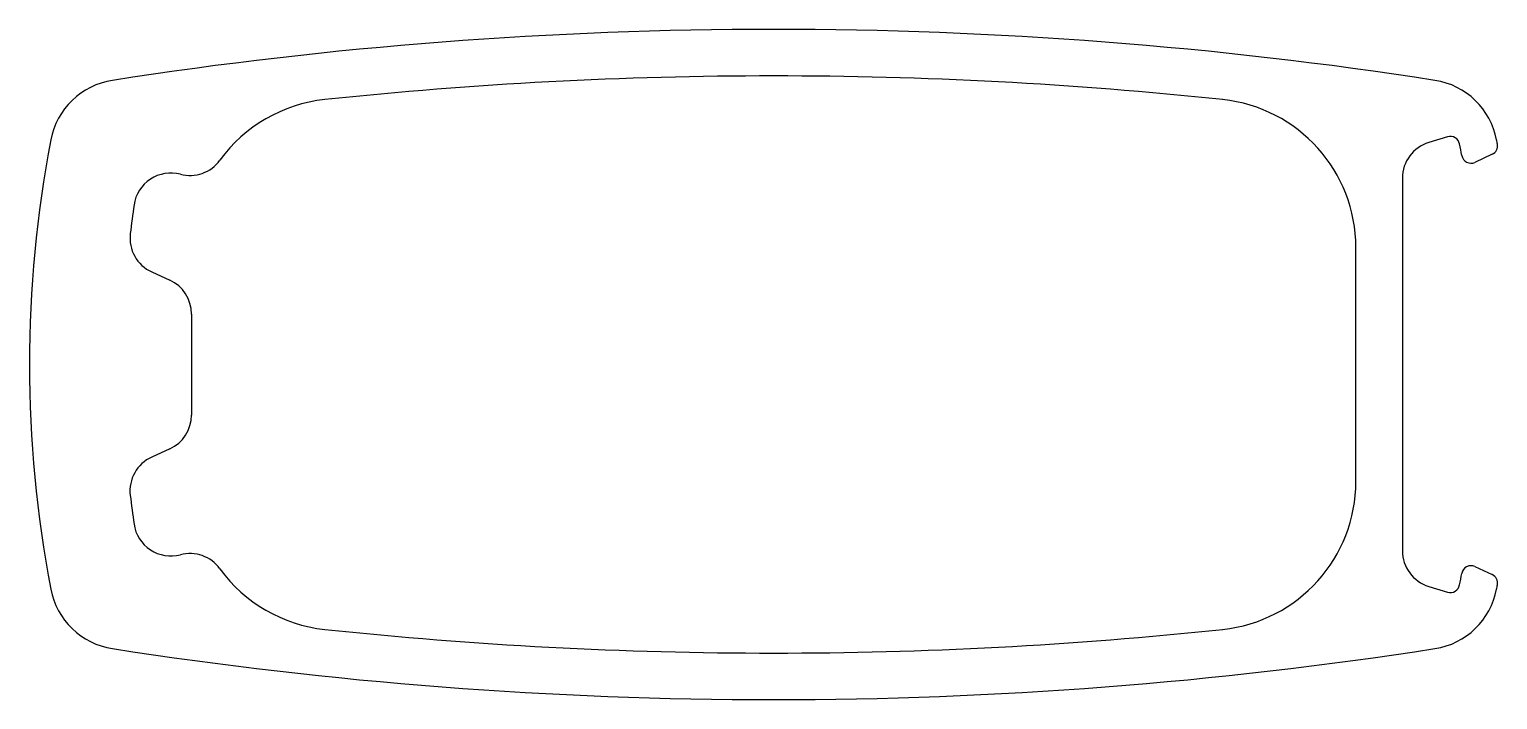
# Model space of a CAD drawing. Extents: x -29 to 33.7, y 9 to 37.6.
import ezdxf

# ---------------------------------------------------------------- set-up
doc = ezdxf.new("R2010")
doc.units = 0
doc.layers.get('0').update_dxf_attribs({"linetype": 'CONTINUOUS'})

msp = doc.modelspace()

# ---------------------------------------------------------------- linework, layer by layer
for p, q in [((31.518, 33.037), (30.716, 32.794)), ((33.421, 32.292), (32.682, 31.948)), ((29.589, 31.274), (29.589, 15.388)), ((27.604, 18.35), (27.604, 28.308)), ((-23.759, 27.275), (-22.994, 26.927)), ((-22.064, 25.482), (-22.064, 21.176)), ((-22.994, 19.731), (-23.759, 19.383)), ((32.682, 14.714), (33.422, 14.369)), ((30.716, 13.868), (31.518, 13.625))]:
    msp.add_line(p, q)
for centre, radius, start, end in [((2.77, -146.533), 184.15, 81.18887, 98.81113), ((-24.951, 32.306), 3.175, 98.81113, 169.13543), ((2.77, -146.533), 182.166, 83.9651, 96.0349), ((30.491, 32.306), 3.175, 10.86457, 81.18887), ((-15.714, 28.308), 6.35, 96.0349, 143.99654), ((21.254, 28.308), 6.35, 360, 83.9651), ((21.82, 23.329), 50.8, 169.13543, 190.86457), ((31.176, 31.274), 1.588, 106.85425, 180), ((31.634, 32.654), 0.4, 11.0112, 106.85425), ((-16.28, 23.331), 49.213, 10.42673, 11.0112), ((33.253, 32.652), 0.397, 295, 10.65909), ((-16.28, 23.329), 50.8, 10.65909, 10.86457), ((-22.136, 32.974), 1.587, 255.25602, 323.99654), ((32.513, 32.31), 0.4, 190.42673, 295), ((-22.944, 29.903), 1.588, 75.25602, 171.64493), ((21.82, 23.329), 46.831, 171.64493, 173.15662), ((-23.101, 28.72), 1.587, 173.15662, 245.5335), ((-23.652, 25.482), 1.587, 0, 65.5335), ((-23.652, 21.176), 1.588, 294.4665, 0), ((-23.101, 17.938), 1.588, 114.4665, 186.84338), ((21.254, 18.35), 6.35, 276.0349, 0), ((21.82, 23.329), 46.831, 186.84338, 188.35507), ((-22.944, 16.755), 1.588, 188.35507, 284.74398), ((-22.136, 13.684), 1.588, 36.00346, 104.74398), ((31.176, 15.388), 1.587, 180, 253.14575), ((-15.714, 18.35), 6.35, 216.00346, 263.9651), ((-16.28, 23.331), 49.213, 348.9888, 349.57327), ((32.513, 14.352), 0.4, 65, 169.57327), ((31.634, 14.008), 0.4, 253.14575, 348.9888), ((33.254, 14.01), 0.397, 349.3448, 65), ((-16.28, 23.329), 50.8, 349.13543, 349.3448), ((-24.951, 14.352), 3.175, 190.86457, 261.18887), ((30.491, 14.352), 3.175, 278.81113, 349.13543), ((2.77, 193.192), 182.166, 263.9651, 276.0349), ((2.77, 193.192), 184.15, 261.18887, 278.81113)]:
    msp.add_arc(centre, radius, start, end)

doc.saveas('drawing.dxf')
